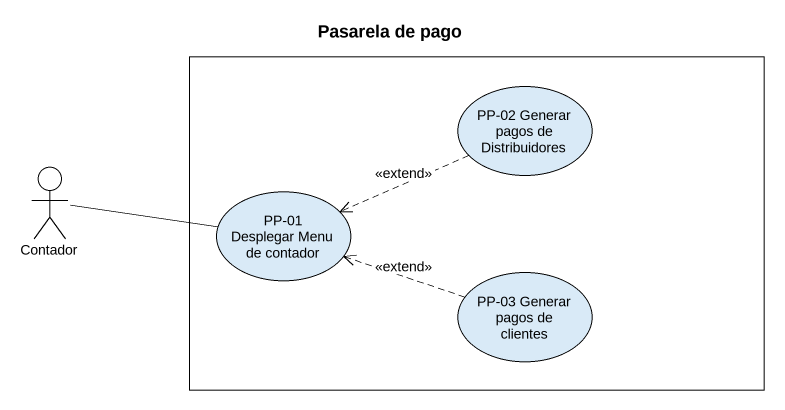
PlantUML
@startuml
title Pasarela de pago
rectangle " " as rectangle1 {
  usecase "PP-02 Generar pagos de Distribuidores" as PP_02_Generar_pagos_de
  usecase "PP-01 Desplegar Menu de contador" as PP_01_Desplegar_Menu_de
  usecase "PP-03 Generar pagos de clientes" as PP_03_Generar_pagos_de
}
actor Contador
PP_02_Generar_pagos_de .left.> PP_01_Desplegar_Menu_de : <<extend>>
Contador -right- PP_01_Desplegar_Menu_de
PP_03_Generar_pagos_de .left.> PP_01_Desplegar_Menu_de : <<extend>>
@enduml
